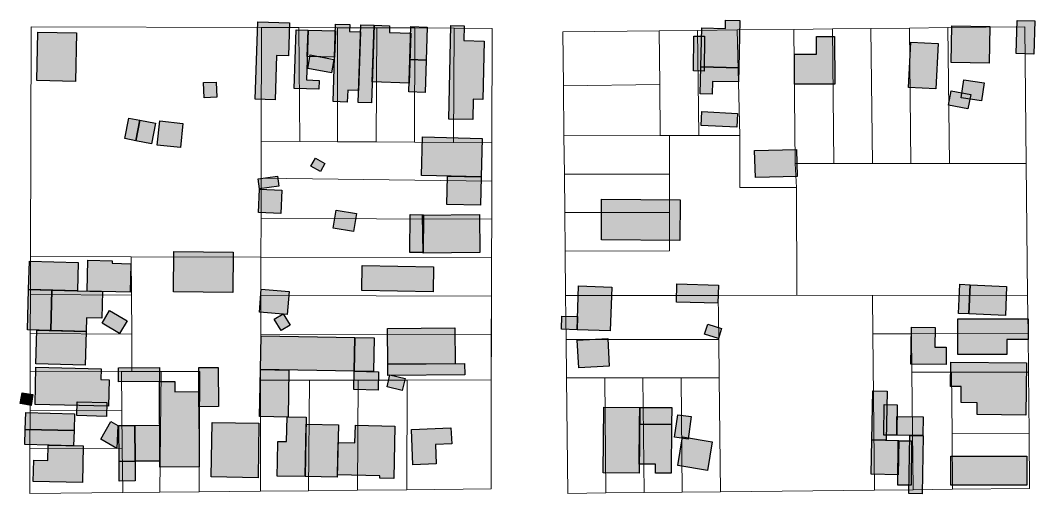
# Model space of a CAD drawing. Header units: millimetres. Extents: x -71 to 10084, y -63 to 6230.
# Drawn here: x 5574 to 5837.4, y 3160 to 3283.1 of the extents above; entities that cross this region are included whole.
import ezdxf

# ---------------------------------------------------------------- set-up
doc = ezdxf.new("R2010")
doc.units = ezdxf.units.MM
doc.layers.add('01. Manzanas Esc. Urbana', color=254, linetype='Continuous', lineweight=5, true_color=0xcccccc)
doc.layers.add('01. Parcelas Esc. Urbana', color=8, linetype='Continuous', lineweight=5, true_color=0x808080)
doc.layers.add('Edificaciones Pilar', color=50, linetype='Continuous')

msp = doc.modelspace()

# ---------------------------------------------------------------- hatches: boundary and pattern name
at = {"layer": 'Edificaciones Pilar', "transparency": 33554559}
for points in [[(5640.17, 3262.46), (5635.02, 3262.62), (5635.66, 3282.76), (5643.91, 3282.5), (5643.64, 3273.89), (5640.54, 3273.99), (5640.17, 3262.46)], [(5760.53, 3270.79), (5750.72, 3271.01), (5750.94, 3281.15), (5757.07, 3281.02), (5757.12, 3283.13), (5760.8, 3283.05), (5760.53, 3270.79)], [(5837.41, 3282.94), (5837.15, 3274.35), (5832.63, 3274.48), (5832.89, 3283.07), (5837.41, 3282.94)], [(5588.36, 3267.25), (5578.31, 3267.43), (5578.53, 3280.04), (5588.58, 3279.86), (5588.36, 3267.25)], [(5651.56, 3267.51), (5651.49, 3265.22), (5645.11, 3265.42), (5645.59, 3280.68), (5648.74, 3280.58), (5648.33, 3267.62), (5651.56, 3267.51)], [(5655.58, 3273.52), (5648.52, 3273.74), (5648.74, 3280.58), (5655.8, 3280.36), (5655.58, 3273.52)], [(5658.91, 3261.87), (5655.22, 3261.99), (5655.85, 3282.12), (5659.54, 3282), (5659.49, 3280.24), (5662.32, 3280.16), (5661.84, 3264.9), (5659.01, 3264.98), (5658.91, 3261.87)], [(5665.85, 3281.81), (5665.22, 3261.67), (5661.74, 3261.78), (5662.38, 3281.92), (5665.85, 3281.81)], [(5675.37, 3279.75), (5674.96, 3266.78), (5665.39, 3267.08), (5665.85, 3281.81), (5669.9, 3281.68), (5669.85, 3279.92), (5675.37, 3279.75)], [(5679.64, 3281.37), (5679.37, 3272.77), (5675.15, 3272.9), (5675.42, 3281.51), (5679.64, 3281.37)], [(5691.61, 3262.62), (5691.49, 3257.29), (5685.24, 3257.43), (5685.8, 3281.74), (5689.23, 3281.66), (5689.15, 3277.83), (5694.48, 3277.7), (5694.13, 3262.56), (5691.61, 3262.62)], [(5825.59, 3272), (5815.68, 3272.19), (5815.86, 3281.71), (5825.76, 3281.52), (5825.59, 3272)], [(5751.53, 3269.93), (5748.79, 3269.97), (5748.92, 3279), (5751.66, 3278.96), (5751.53, 3269.93)], [(5785.46, 3266.55), (5775.06, 3266.54), (5775.05, 3274.35), (5780.75, 3274.35), (5780.75, 3278.87), (5785.45, 3278.88), (5785.46, 3266.55)], [(5811.74, 3265.3), (5804.62, 3265.65), (5805.21, 3277.42), (5812.33, 3277.07), (5811.74, 3265.3)], [(5654.78, 3269.42), (5648.62, 3270.55), (5649.27, 3274.1), (5655.43, 3272.97), (5654.78, 3269.42)], [(5679.1, 3264.35), (5674.89, 3264.48), (5675.15, 3272.9), (5679.37, 3272.77), (5679.1, 3264.35)], [(5753.63, 3263.95), (5750.56, 3264.02), (5750.72, 3271.01), (5760.53, 3270.79), (5760.45, 3267.1), (5753.7, 3267.25), (5753.63, 3263.95)], [(5624.87, 3267.03), (5625.01, 3263.12), (5621.73, 3263), (5621.58, 3266.91), (5624.87, 3267.03)], [(5823.58, 3262.16), (5818.33, 3262.93), (5819.03, 3267.64), (5824.28, 3266.86), (5823.58, 3262.16)], [(5820.08, 3260.11), (5815.05, 3261.04), (5815.74, 3264.78), (5820.78, 3263.85), (5820.08, 3260.11)], [(5760.03, 3255.31), (5750.79, 3255.8), (5750.98, 3259.41), (5760.22, 3258.92), (5760.03, 3255.31)], [(5605.04, 3257.15), (5603.99, 3251.79), (5601.13, 3252.35), (5602.17, 3257.71), (5605.04, 3257.15)], [(5608.05, 3251), (5603.99, 3251.79), (5605.04, 3257.15), (5609.09, 3256.36), (5608.05, 3251)], [(5615.55, 3250.02), (5609.55, 3250.66), (5610.22, 3256.97), (5616.22, 3256.33), (5615.55, 3250.02)], [(5693.67, 3242.39), (5678.16, 3242.74), (5678.39, 3252.78), (5693.9, 3252.42), (5693.67, 3242.39)], [(5775.71, 3242.49), (5764.86, 3242.23), (5764.68, 3249.25), (5775.54, 3249.52), (5775.71, 3242.49)], [(5651.93, 3243.78), (5649.46, 3245.19), (5650.64, 3247.26), (5653.11, 3245.85), (5651.93, 3243.78)], [(5636.08, 3239.3), (5635.72, 3241.87), (5640.8, 3242.57), (5641.15, 3239.99), (5636.08, 3239.3)], [(5693.5, 3235.03), (5684.73, 3235.23), (5684.9, 3242.59), (5693.67, 3242.39), (5693.5, 3235.03)], [(5641.61, 3232.89), (5635.85, 3233.16), (5636.14, 3239.21), (5641.9, 3238.93), (5641.61, 3232.89)], [(5745.24, 3225.88), (5724.88, 3226.01), (5724.95, 3236.6), (5745.3, 3236.47), (5745.24, 3225.88)], [(5660.55, 3228.2), (5655.21, 3229.08), (5655.97, 3233.73), (5661.32, 3232.86), (5660.55, 3228.2)], [(5678.61, 3222.72), (5675.15, 3222.74), (5675.22, 3232.59), (5678.68, 3232.57), (5678.61, 3222.72)], [(5693.32, 3222.79), (5678.58, 3222.62), (5678.46, 3232.46), (5693.2, 3232.63), (5693.32, 3222.79)], [(5629.15, 3212.37), (5613.79, 3212.53), (5613.9, 3223.03), (5629.26, 3222.87), (5629.15, 3212.37)], [(5588.82, 3212.78), (5576.16, 3213.09), (5576.34, 3220.47), (5588.99, 3220.16), (5588.82, 3212.78)], [(5602.54, 3212.45), (5591.31, 3212.72), (5591.5, 3220.77), (5597.84, 3220.62), (5597.82, 3219.95), (5602.71, 3219.83), (5602.54, 3212.45)], [(5681.17, 3212.54), (5662.66, 3212.87), (5662.77, 3219.33), (5681.29, 3219), (5681.17, 3212.54)], [(5727.16, 3202.36), (5718.57, 3202.68), (5718.98, 3214.07), (5727.58, 3213.76), (5727.16, 3202.36)], [(5755.14, 3209.55), (5744.36, 3209.84), (5744.48, 3214.59), (5755.27, 3214.3), (5755.14, 3209.55)], [(5820.68, 3214.36), (5820.34, 3206.8), (5817.63, 3206.92), (5817.96, 3214.48), (5820.68, 3214.36)], [(5829.79, 3206.38), (5820.34, 3206.8), (5820.68, 3214.36), (5830.12, 3213.94), (5829.79, 3206.38)], [(5581.95, 3202.47), (5575.9, 3202.62), (5576.16, 3213.09), (5582.2, 3212.94), (5581.95, 3202.47)], [(5591.06, 3202.25), (5581.95, 3202.47), (5582.2, 3212.94), (5595.33, 3212.63), (5595.17, 3205.69), (5591.14, 3205.79), (5591.06, 3202.25)], [(5643.32, 3206.62), (5636.08, 3207.21), (5636.57, 3213.23), (5643.81, 3212.64), (5643.32, 3206.62)], [(5599.75, 3201.69), (5595.21, 3204.42), (5597.17, 3207.68), (5601.71, 3204.96), (5599.75, 3201.69)], [(5644.05, 3203.86), (5641.73, 3202.43), (5639.91, 3205.39), (5642.22, 3206.82), (5644.05, 3203.86)], [(5718.57, 3202.68), (5714.49, 3202.82), (5714.62, 3206.23), (5718.69, 3206.08), (5718.57, 3202.68)], [(5755.27, 3200.41), (5751.7, 3201.56), (5752.54, 3204.15), (5756.11, 3203), (5755.27, 3200.41)], [(5814.44, 3198.13), (5814.37, 3193.61), (5805.24, 3193.76), (5805.4, 3203.35), (5811.55, 3203.24), (5811.47, 3198.18), (5814.44, 3198.13)], [(5830.19, 3196.26), (5817.42, 3196.25), (5817.42, 3205.51), (5835.71, 3205.52), (5835.72, 3200.16), (5830.19, 3200.15), (5830.19, 3196.26)], [(5590.84, 3193.47), (5578.06, 3193.78), (5578.28, 3202.56), (5591.06, 3202.25), (5590.84, 3193.47)], [(5660.7, 3191.87), (5636.34, 3192.3), (5636.5, 3201.12), (5660.85, 3200.69), (5660.7, 3191.87)], [(5665.72, 3191.78), (5660.7, 3191.87), (5660.85, 3200.69), (5665.88, 3200.6), (5665.72, 3191.78)], [(5686.9, 3193.84), (5669.43, 3193.68), (5669.34, 3202.98), (5686.81, 3203.14), (5686.9, 3193.84)], [(5726.89, 3193.19), (5719, 3192.78), (5718.63, 3199.94), (5726.52, 3200.35), (5726.89, 3193.19)], [(5596.93, 3182.76), (5577.81, 3183.22), (5578.04, 3192.93), (5594.95, 3192.52), (5594.88, 3189.7), (5597.09, 3189.64), (5596.93, 3182.76)], [(5610.13, 3189.21), (5599.53, 3189.16), (5599.52, 3192.77), (5610.11, 3192.82), (5610.13, 3189.21)], [(5625.46, 3182.68), (5620.38, 3182.65), (5620.33, 3192.87), (5625.41, 3192.89), (5625.46, 3182.68)], [(5689.4, 3190.93), (5669.45, 3190.75), (5669.43, 3193.68), (5689.37, 3193.86), (5689.4, 3190.93)], [(5818.34, 3187.87), (5815.56, 3187.9), (5815.64, 3194.27), (5835.27, 3194.04), (5835.11, 3180.48), (5822.44, 3180.62), (5822.48, 3183.67), (5818.29, 3183.72), (5818.34, 3187.87)], [(5643.76, 3192.17), (5643.55, 3179.95), (5636.13, 3180.08), (5636.34, 3192.3), (5643.76, 3192.17)], [(5666.94, 3187), (5660.61, 3187.11), (5660.7, 3191.87), (5667.02, 3191.76), (5666.94, 3187)], [(5673.14, 3186.86), (5669.22, 3187.82), (5669.98, 3190.94), (5673.91, 3189.98), (5673.14, 3186.86)], [(5620.36, 3186.59), (5620.45, 3167), (5610.23, 3166.95), (5610.13, 3189.21), (5614.08, 3189.22), (5614.09, 3186.56), (5620.36, 3186.59)], [(5576.77, 3183), (5573.99, 3183.46), (5574.45, 3186.26), (5577.23, 3185.81), (5576.77, 3183)], [(5799.1, 3186.73), (5798.84, 3173.96), (5795.08, 3174.04), (5795.34, 3186.81), (5799.1, 3186.73)], [(5596.37, 3180.14), (5588.63, 3180.37), (5588.73, 3183.94), (5596.47, 3183.72), (5596.37, 3180.14)], [(5734.68, 3165.42), (5725.36, 3165.51), (5725.52, 3182.57), (5734.83, 3182.48), (5734.68, 3165.42)], [(5743.1, 3178.07), (5734.79, 3178.15), (5734.83, 3182.48), (5743.14, 3182.41), (5743.1, 3178.07)], [(5801.6, 3175.26), (5798.21, 3175.29), (5798.28, 3183.21), (5801.67, 3183.18), (5801.6, 3175.26)], [(5587.94, 3176.45), (5575.28, 3176.75), (5575.39, 3181.12), (5588.04, 3180.81), (5587.94, 3176.45)], [(5647.92, 3164.48), (5640.69, 3164.64), (5640.77, 3168.4), (5640.88, 3173.65), (5643.14, 3173.59), (5643.27, 3180.06), (5648.23, 3179.96), (5647.92, 3164.48)], [(5748.19, 3180.09), (5747.41, 3174.25), (5743.91, 3174.72), (5744.7, 3180.56), (5748.19, 3180.09)], [(5808.39, 3175.19), (5801.6, 3175.26), (5801.64, 3180.12), (5808.44, 3180.05), (5808.39, 3175.19)], [(5599.09, 3171.8), (5594.86, 3174.25), (5597.51, 3178.84), (5599.33, 3177.78), (5599.09, 3171.8)], [(5603.8, 3168.46), (5599.63, 3168.44), (5599.59, 3177.8), (5603.76, 3177.81), (5603.8, 3168.46)], [(5610.22, 3168.48), (5603.8, 3168.46), (5603.76, 3177.81), (5610.18, 3177.84), (5610.22, 3168.48)], [(5635.73, 3164.21), (5623.53, 3164.41), (5623.77, 3178.56), (5635.97, 3178.35), (5635.73, 3164.21)], [(5656.31, 3164.31), (5647.92, 3164.48), (5648.19, 3178.1), (5656.59, 3177.93), (5656.31, 3164.31)], [(5667.35, 3164.72), (5656.32, 3164.94), (5656.49, 3173.33), (5660.9, 3173.24), (5660.99, 3177.84), (5671.23, 3177.63), (5670.95, 3164.01), (5667.34, 3164.09), (5667.35, 3164.72)], [(5682, 3167.81), (5675.95, 3167.55), (5675.55, 3176.71), (5685.83, 3177.15), (5686.01, 3173.01), (5681.78, 3172.83), (5682, 3167.81)], [(5738.91, 3165.38), (5738.93, 3167.68), (5734.7, 3167.71), (5734.79, 3178.15), (5743.1, 3178.07), (5742.99, 3165.34), (5738.91, 3165.38)], [(5587.84, 3172.53), (5575.19, 3172.83), (5575.28, 3176.75), (5587.94, 3176.45), (5587.84, 3172.53)], [(5752.41, 3166.1), (5744.71, 3167.36), (5745.93, 3174.83), (5753.63, 3173.57), (5752.41, 3166.1)], [(5808.4, 3175.08), (5808.18, 3160.03), (5804.73, 3160.08), (5804.95, 3175.14), (5808.4, 3175.08)], [(5590.11, 3162.93), (5577.33, 3163.24), (5577.46, 3168.77), (5581.13, 3168.68), (5581.23, 3172.69), (5590.34, 3172.47), (5590.11, 3162.93)], [(5802.16, 3173.89), (5801.98, 3164.97), (5794.9, 3165.12), (5795.08, 3174.04), (5802.16, 3173.89)], [(5805.3, 3162.27), (5801.88, 3162.3), (5801.97, 3173.79), (5805.39, 3173.76), (5805.3, 3162.27)], [(5835.35, 3162.29), (5815.64, 3162.29), (5815.64, 3169.76), (5835.35, 3169.77), (5835.35, 3162.29)], [(5603.8, 3168.46), (5603.82, 3163.35), (5599.65, 3163.33), (5599.63, 3168.44), (5603.8, 3168.46)]]:
    msp.add_hatch(color=256, dxfattribs=at).paths.add_polyline_path(points, flags=0)

# ---------------------------------------------------------------- linework, layer by layer
at = {"layer": '01. Manzanas Esc. Urbana', "linetype": 'Continuous', "flags": 128}
for points in [[(5696.52, 3281), (5696.43, 3251.3), (5696.41, 3241.31), (5696.4, 3231.39), (5696.37, 3221.44), (5696.29, 3189.62), (5696.22, 3161.29), (5674.38, 3161.06), (5661.52, 3160.94), (5648.83, 3160.82), (5636.33, 3160.7), (5620.43, 3160.54), (5610.23, 3160.45), (5600.59, 3160.36), (5576.47, 3160.13), (5576.49, 3171.73), (5576.53, 3181.79), (5576.56, 3191.86), (5576.59, 3201.65), (5576.61, 3211.8), (5576.65, 3221.71), (5576.84, 3281.43), (5636.62, 3281.27), (5646.29, 3281.23), (5656.39, 3281.2), (5666.61, 3281.16), (5676.43, 3281.12), (5686.65, 3281.08), (5696.52, 3281)], [(5784.86, 3280.87), (5794.86, 3280.97), (5804.86, 3281.08), (5814.85, 3281.23), (5834.85, 3281.4), (5835.21, 3245.91), (5835.57, 3211.63), (5835.67, 3201.66), (5835.77, 3191.66), (5835.94, 3175.66), (5836.09, 3161.41), (5816.09, 3161.19), (5805.83, 3161.08), (5795.83, 3160.98), (5755.81, 3160.55), (5745.9, 3160.44), (5735.98, 3160.34), (5726.07, 3160.23), (5716.15, 3160.13), (5715.83, 3190.13), (5715.72, 3200.13), (5715.6, 3211.56), (5715.48, 3223.13), (5715.37, 3233.12), (5715.27, 3243.12), (5715.16, 3253.12), (5715.02, 3266.12), (5714.87, 3280.12), (5739.87, 3280.39), (5749.87, 3280.49), (5760.11, 3280.6), (5774.87, 3280.76), (5784.86, 3280.87)]]:
    msp.add_lwpolyline(points, close=True, dxfattribs=at)
at = {"layer": '01. Parcelas Esc. Urbana', "linetype": 'Continuous', "flags": 128}
for points in [[(5576.84, 3281.43), (5636.62, 3281.27), (5636.57, 3251.72), (5636.52, 3242.06), (5636.5, 3231.55), (5636.48, 3221.56), (5602.79, 3221.65), (5576.65, 3221.71), (5576.84, 3281.43)], [(5576.84, 3281.43), (5636.62, 3281.27), (5636.57, 3251.72), (5636.52, 3242.06), (5636.5, 3231.55), (5636.48, 3221.56), (5602.79, 3221.65), (5576.65, 3221.71), (5576.84, 3281.43)], [(5576.84, 3281.43), (5636.62, 3281.27), (5636.57, 3251.72), (5636.52, 3242.06), (5636.5, 3231.55), (5636.48, 3221.56), (5602.79, 3221.65), (5576.65, 3221.71), (5576.84, 3281.43)], [(5636.62, 3281.27), (5646.29, 3281.23), (5646.57, 3251.65), (5636.57, 3251.72), (5636.62, 3281.27)], [(5636.62, 3281.27), (5646.29, 3281.23), (5646.57, 3251.65), (5636.57, 3251.72), (5636.62, 3281.27)], [(5636.62, 3281.27), (5646.29, 3281.23), (5646.57, 3251.65), (5636.57, 3251.72), (5636.62, 3281.27)], [(5646.57, 3251.65), (5646.29, 3281.23), (5656.39, 3281.2), (5656.39, 3251.56), (5646.57, 3251.65)], [(5646.57, 3251.65), (5646.29, 3281.23), (5656.39, 3281.2), (5656.39, 3251.56), (5646.57, 3251.65)], [(5646.57, 3251.65), (5646.29, 3281.23), (5656.39, 3281.2), (5656.39, 3251.56), (5646.57, 3251.65)], [(5656.39, 3281.2), (5666.61, 3281.16), (5666.43, 3251.5), (5656.39, 3251.56), (5656.39, 3281.2)], [(5656.39, 3281.2), (5666.61, 3281.16), (5666.43, 3251.5), (5656.39, 3251.56), (5656.39, 3281.2)], [(5656.39, 3281.2), (5666.61, 3281.16), (5666.43, 3251.5), (5656.39, 3251.56), (5656.39, 3281.2)], [(5666.61, 3281.16), (5676.43, 3281.12), (5676.32, 3251.44), (5666.43, 3251.5), (5666.61, 3281.16)], [(5666.61, 3281.16), (5676.43, 3281.12), (5676.32, 3251.44), (5666.43, 3251.5), (5666.61, 3281.16)], [(5666.61, 3281.16), (5676.43, 3281.12), (5676.32, 3251.44), (5666.43, 3251.5), (5666.61, 3281.16)], [(5676.43, 3281.12), (5686.65, 3281.08), (5686.48, 3251.38), (5676.32, 3251.44), (5676.43, 3281.12)], [(5676.43, 3281.12), (5686.65, 3281.08), (5686.48, 3251.38), (5676.32, 3251.44), (5676.43, 3281.12)], [(5676.43, 3281.12), (5686.65, 3281.08), (5686.48, 3251.38), (5676.32, 3251.44), (5676.43, 3281.12)], [(5686.65, 3281.08), (5696.52, 3281), (5696.43, 3251.3), (5686.48, 3251.38), (5686.65, 3281.08)], [(5686.65, 3281.08), (5696.52, 3281), (5696.43, 3251.3), (5686.48, 3251.38), (5686.65, 3281.08)], [(5686.65, 3281.08), (5696.52, 3281), (5696.43, 3251.3), (5686.48, 3251.38), (5686.65, 3281.08)], [(5740.02, 3266.39), (5715.02, 3266.12), (5714.87, 3280.12), (5739.87, 3280.39), (5740.02, 3266.39)], [(5740.02, 3266.39), (5715.02, 3266.12), (5714.87, 3280.12), (5739.87, 3280.39), (5740.02, 3266.39)], [(5750.16, 3253.16), (5742.56, 3253.15), (5740.16, 3253.15), (5740.02, 3266.39), (5739.87, 3280.39), (5749.87, 3280.49), (5750.16, 3253.16)], [(5750.16, 3253.16), (5742.56, 3253.15), (5740.16, 3253.15), (5740.02, 3266.39), (5739.87, 3280.39), (5749.87, 3280.49), (5750.16, 3253.16)], [(5760.79, 3253.18), (5750.16, 3253.16), (5749.87, 3280.49), (5760.11, 3280.6), (5760.79, 3253.18)], [(5760.79, 3253.18), (5750.16, 3253.16), (5749.87, 3280.49), (5760.11, 3280.6), (5760.79, 3253.18)], [(5775.57, 3239.63), (5760.81, 3239.62), (5760.79, 3253.18), (5760.11, 3280.6), (5774.87, 3280.76), (5775.24, 3245.87), (5775.57, 3239.63)], [(5775.57, 3239.63), (5760.81, 3239.62), (5760.79, 3253.18), (5760.11, 3280.6), (5774.87, 3280.76), (5775.24, 3245.87), (5775.57, 3239.63)], [(5775.24, 3245.87), (5774.87, 3280.76), (5784.86, 3280.87), (5785.25, 3245.88), (5775.24, 3245.87)], [(5775.24, 3245.87), (5774.87, 3280.76), (5784.86, 3280.87), (5785.25, 3245.88), (5775.24, 3245.87)], [(5785.25, 3245.88), (5784.86, 3280.87), (5794.86, 3280.97), (5795.25, 3245.89), (5785.25, 3245.88)], [(5785.25, 3245.88), (5784.86, 3280.87), (5794.86, 3280.97), (5795.25, 3245.89), (5785.25, 3245.88)], [(5794.86, 3280.97), (5804.86, 3281.08), (5805.25, 3245.89), (5795.25, 3245.89), (5794.86, 3280.97)], [(5794.86, 3280.97), (5804.86, 3281.08), (5805.25, 3245.89), (5795.25, 3245.89), (5794.86, 3280.97)], [(5805.25, 3245.89), (5804.86, 3281.08), (5814.85, 3281.23), (5815.24, 3245.9), (5805.25, 3245.89)], [(5805.25, 3245.89), (5804.86, 3281.08), (5814.85, 3281.23), (5815.24, 3245.9), (5805.25, 3245.89)], [(5815.24, 3245.9), (5814.85, 3281.23), (5834.85, 3281.4), (5835.21, 3245.91), (5815.24, 3245.9)], [(5815.24, 3245.9), (5814.85, 3281.23), (5834.85, 3281.4), (5835.21, 3245.91), (5815.24, 3245.9)], [(5740.16, 3253.15), (5715.16, 3253.12), (5715.02, 3266.12), (5740.02, 3266.39), (5740.16, 3253.15)], [(5740.16, 3253.15), (5715.16, 3253.12), (5715.02, 3266.12), (5740.02, 3266.39), (5740.16, 3253.15)], [(5656.39, 3251.56), (5666.43, 3251.5), (5676.32, 3251.44), (5686.48, 3251.38), (5696.43, 3251.3), (5696.41, 3241.31), (5636.52, 3242.06), (5636.57, 3251.72), (5646.57, 3251.65), (5656.39, 3251.56)], [(5656.39, 3251.56), (5666.43, 3251.5), (5676.32, 3251.44), (5686.48, 3251.38), (5696.43, 3251.3), (5696.41, 3241.31), (5636.52, 3242.06), (5636.57, 3251.72), (5646.57, 3251.65), (5656.39, 3251.56)], [(5656.39, 3251.56), (5666.43, 3251.5), (5676.32, 3251.44), (5686.48, 3251.38), (5696.43, 3251.3), (5696.41, 3241.31), (5636.52, 3242.06), (5636.57, 3251.72), (5646.57, 3251.65), (5656.39, 3251.56)], [(5715.16, 3253.12), (5740.16, 3253.15), (5742.56, 3253.15), (5742.57, 3243.15), (5715.27, 3243.12), (5715.16, 3253.12)], [(5715.16, 3253.12), (5740.16, 3253.15), (5742.56, 3253.15), (5742.57, 3243.15), (5715.27, 3243.12), (5715.16, 3253.12)], [(5742.56, 3253.15), (5750.16, 3253.16), (5760.79, 3253.18), (5760.81, 3239.62), (5775.57, 3239.63), (5775.6, 3211.63), (5755.23, 3211.58), (5715.6, 3211.56), (5715.48, 3223.13), (5742.59, 3223.15), (5742.58, 3233.16), (5742.57, 3243.15), (5742.56, 3253.15)], [(5742.56, 3253.15), (5750.16, 3253.16), (5760.79, 3253.18), (5760.81, 3239.62), (5775.57, 3239.63), (5775.6, 3211.63), (5755.23, 3211.58), (5715.6, 3211.56), (5715.48, 3223.13), (5742.59, 3223.15), (5742.58, 3233.16), (5742.57, 3243.15), (5742.56, 3253.15)], [(5785.25, 3245.88), (5795.25, 3245.89), (5805.25, 3245.89), (5815.24, 3245.9), (5835.21, 3245.91), (5835.57, 3211.63), (5795.25, 3211.61), (5775.6, 3211.63), (5775.57, 3239.63), (5775.24, 3245.87), (5785.25, 3245.88)], [(5785.25, 3245.88), (5795.25, 3245.89), (5805.25, 3245.89), (5815.24, 3245.9), (5835.21, 3245.91), (5835.57, 3211.63), (5795.25, 3211.61), (5775.6, 3211.63), (5775.57, 3239.63), (5775.24, 3245.87), (5785.25, 3245.88)], [(5715.27, 3243.12), (5742.57, 3243.15), (5742.58, 3233.16), (5715.37, 3233.12), (5715.27, 3243.12)], [(5715.27, 3243.12), (5742.57, 3243.15), (5742.58, 3233.16), (5715.37, 3233.12), (5715.27, 3243.12)], [(5636.52, 3242.06), (5696.41, 3241.31), (5696.4, 3231.39), (5636.5, 3231.55), (5636.52, 3242.06)], [(5636.52, 3242.06), (5696.41, 3241.31), (5696.4, 3231.39), (5636.5, 3231.55), (5636.52, 3242.06)], [(5636.52, 3242.06), (5696.41, 3241.31), (5696.4, 3231.39), (5636.5, 3231.55), (5636.52, 3242.06)], [(5715.37, 3233.12), (5742.58, 3233.16), (5742.59, 3223.15), (5715.48, 3223.13), (5715.37, 3233.12)], [(5715.37, 3233.12), (5742.58, 3233.16), (5742.59, 3223.15), (5715.48, 3223.13), (5715.37, 3233.12)], [(5636.5, 3231.55), (5696.4, 3231.39), (5696.37, 3221.44), (5636.48, 3221.56), (5636.5, 3231.55)], [(5636.5, 3231.55), (5696.4, 3231.39), (5696.37, 3221.44), (5636.48, 3221.56), (5636.5, 3231.55)], [(5636.5, 3231.55), (5696.4, 3231.39), (5696.37, 3221.44), (5636.48, 3221.56), (5636.5, 3231.55)], [(5576.61, 3211.8), (5576.65, 3221.71), (5602.79, 3221.65), (5602.86, 3211.63), (5576.61, 3211.8)], [(5576.61, 3211.8), (5576.65, 3221.71), (5602.79, 3221.65), (5602.86, 3211.63), (5576.61, 3211.8)], [(5576.61, 3211.8), (5576.65, 3221.71), (5602.79, 3221.65), (5602.86, 3211.63), (5576.61, 3211.8)], [(5602.86, 3211.63), (5602.79, 3221.65), (5636.48, 3221.56), (5636.45, 3211.56), (5636.43, 3201.56), (5636.4, 3189.54), (5636.33, 3160.7), (5620.43, 3160.54), (5620.62, 3191.77), (5610.54, 3191.78), (5602.98, 3191.8), (5602.92, 3201.53), (5602.86, 3211.63)], [(5602.86, 3211.63), (5602.79, 3221.65), (5636.48, 3221.56), (5636.45, 3211.56), (5636.43, 3201.56), (5636.4, 3189.54), (5636.33, 3160.7), (5620.43, 3160.54), (5620.62, 3191.77), (5610.54, 3191.78), (5602.98, 3191.8), (5602.92, 3201.53), (5602.86, 3211.63)], [(5602.86, 3211.63), (5602.79, 3221.65), (5636.48, 3221.56), (5636.45, 3211.56), (5636.43, 3201.56), (5636.4, 3189.54), (5636.33, 3160.7), (5620.43, 3160.54), (5620.62, 3191.77), (5610.54, 3191.78), (5602.98, 3191.8), (5602.92, 3201.53), (5602.86, 3211.63)], [(5636.45, 3211.56), (5636.48, 3221.56), (5696.37, 3221.44), (5696.35, 3211.44), (5636.45, 3211.56)], [(5636.45, 3211.56), (5636.48, 3221.56), (5696.37, 3221.44), (5696.35, 3211.44), (5636.45, 3211.56)], [(5636.45, 3211.56), (5636.48, 3221.56), (5696.37, 3221.44), (5696.35, 3211.44), (5636.45, 3211.56)], [(5576.61, 3211.8), (5602.86, 3211.63), (5602.92, 3201.53), (5576.59, 3201.65), (5576.61, 3211.8)], [(5576.61, 3211.8), (5602.86, 3211.63), (5602.92, 3201.53), (5576.59, 3201.65), (5576.61, 3211.8)], [(5576.61, 3211.8), (5602.86, 3211.63), (5602.92, 3201.53), (5576.59, 3201.65), (5576.61, 3211.8)], [(5636.45, 3211.56), (5696.35, 3211.44), (5696.32, 3201.44), (5636.43, 3201.56), (5636.45, 3211.56)], [(5636.45, 3211.56), (5696.35, 3211.44), (5696.32, 3201.44), (5636.43, 3201.56), (5636.45, 3211.56)], [(5636.45, 3211.56), (5696.35, 3211.44), (5696.32, 3201.44), (5636.43, 3201.56), (5636.45, 3211.56)], [(5755.36, 3200.15), (5715.72, 3200.13), (5715.6, 3211.56), (5755.23, 3211.58), (5755.36, 3200.15)], [(5755.36, 3200.15), (5715.72, 3200.13), (5715.6, 3211.56), (5755.23, 3211.58), (5755.36, 3200.15)], [(5755.23, 3211.58), (5775.6, 3211.63), (5795.25, 3211.61), (5795.37, 3201.61), (5795.83, 3160.98), (5755.81, 3160.55), (5755.47, 3190.15), (5755.36, 3200.15), (5755.23, 3211.58)], [(5755.23, 3211.58), (5775.6, 3211.63), (5795.25, 3211.61), (5795.37, 3201.61), (5795.83, 3160.98), (5755.81, 3160.55), (5755.47, 3190.15), (5755.36, 3200.15), (5755.23, 3211.58)], [(5835.57, 3211.63), (5835.67, 3201.66), (5805.37, 3201.62), (5795.37, 3201.61), (5795.25, 3211.61), (5835.57, 3211.63)], [(5835.57, 3211.63), (5835.67, 3201.66), (5805.37, 3201.62), (5795.37, 3201.61), (5795.25, 3211.61), (5835.57, 3211.63)], [(5576.59, 3201.65), (5602.92, 3201.53), (5602.98, 3191.8), (5600.3, 3191.79), (5576.56, 3191.86), (5576.59, 3201.65)], [(5576.59, 3201.65), (5602.92, 3201.53), (5602.98, 3191.8), (5600.3, 3191.79), (5576.56, 3191.86), (5576.59, 3201.65)], [(5576.59, 3201.65), (5602.92, 3201.53), (5602.98, 3191.8), (5600.3, 3191.79), (5576.56, 3191.86), (5576.59, 3201.65)], [(5636.43, 3201.56), (5696.32, 3201.44), (5696.29, 3189.62), (5674.48, 3189.6), (5661.75, 3189.58), (5649.09, 3189.55), (5636.4, 3189.54), (5636.43, 3201.56)], [(5636.43, 3201.56), (5696.32, 3201.44), (5696.29, 3189.62), (5674.48, 3189.6), (5661.75, 3189.58), (5649.09, 3189.55), (5636.4, 3189.54), (5636.43, 3201.56)], [(5636.43, 3201.56), (5696.32, 3201.44), (5696.29, 3189.62), (5674.48, 3189.6), (5661.75, 3189.58), (5649.09, 3189.55), (5636.4, 3189.54), (5636.43, 3201.56)], [(5795.37, 3201.61), (5805.37, 3201.62), (5805.48, 3191.62), (5805.83, 3161.08), (5795.83, 3160.98), (5795.37, 3201.61)], [(5795.37, 3201.61), (5805.37, 3201.62), (5805.48, 3191.62), (5805.83, 3161.08), (5795.83, 3160.98), (5795.37, 3201.61)], [(5835.77, 3191.66), (5815.77, 3191.64), (5805.48, 3191.62), (5805.37, 3201.62), (5835.67, 3201.66), (5835.77, 3191.66)], [(5835.77, 3191.66), (5815.77, 3191.64), (5805.48, 3191.62), (5805.37, 3201.62), (5835.67, 3201.66), (5835.77, 3191.66)], [(5755.47, 3190.15), (5745.56, 3190.14), (5735.65, 3190.14), (5725.74, 3190.13), (5715.83, 3190.13), (5715.72, 3200.13), (5755.36, 3200.15), (5755.47, 3190.15)], [(5755.47, 3190.15), (5745.56, 3190.14), (5735.65, 3190.14), (5725.74, 3190.13), (5715.83, 3190.13), (5715.72, 3200.13), (5755.36, 3200.15), (5755.47, 3190.15)], [(5576.53, 3181.79), (5576.56, 3191.86), (5600.3, 3191.79), (5600.39, 3181.63), (5576.53, 3181.79)], [(5576.53, 3181.79), (5576.56, 3191.86), (5600.3, 3191.79), (5600.39, 3181.63), (5576.53, 3181.79)], [(5576.53, 3181.79), (5576.56, 3191.86), (5600.3, 3191.79), (5600.39, 3181.63), (5576.53, 3181.79)], [(5600.59, 3160.36), (5600.47, 3171.87), (5600.39, 3181.63), (5600.3, 3191.79), (5602.98, 3191.8), (5610.54, 3191.78), (5610.23, 3160.45), (5600.59, 3160.36)], [(5600.59, 3160.36), (5600.47, 3171.87), (5600.39, 3181.63), (5600.3, 3191.79), (5602.98, 3191.8), (5610.54, 3191.78), (5610.23, 3160.45), (5600.59, 3160.36)], [(5600.59, 3160.36), (5600.47, 3171.87), (5600.39, 3181.63), (5600.3, 3191.79), (5602.98, 3191.8), (5610.54, 3191.78), (5610.23, 3160.45), (5600.59, 3160.36)], [(5610.23, 3160.45), (5610.54, 3191.78), (5620.62, 3191.77), (5620.43, 3160.54), (5610.23, 3160.45)], [(5610.23, 3160.45), (5610.54, 3191.78), (5620.62, 3191.77), (5620.43, 3160.54), (5610.23, 3160.45)], [(5610.23, 3160.45), (5610.54, 3191.78), (5620.62, 3191.77), (5620.43, 3160.54), (5610.23, 3160.45)], [(5716.15, 3160.13), (5715.83, 3190.13), (5725.74, 3190.13), (5726.07, 3160.23), (5716.15, 3160.13)], [(5716.15, 3160.13), (5715.83, 3190.13), (5725.74, 3190.13), (5726.07, 3160.23), (5716.15, 3160.13)], [(5726.07, 3160.23), (5725.74, 3190.13), (5735.65, 3190.14), (5735.98, 3160.34), (5726.07, 3160.23)], [(5726.07, 3160.23), (5725.74, 3190.13), (5735.65, 3190.14), (5735.98, 3160.34), (5726.07, 3160.23)], [(5735.98, 3160.34), (5735.65, 3190.14), (5745.56, 3190.14), (5745.9, 3160.44), (5735.98, 3160.34)], [(5735.98, 3160.34), (5735.65, 3190.14), (5745.56, 3190.14), (5745.9, 3160.44), (5735.98, 3160.34)], [(5745.9, 3160.44), (5745.56, 3190.14), (5755.47, 3190.15), (5755.81, 3160.55), (5745.9, 3160.44)], [(5745.9, 3160.44), (5745.56, 3190.14), (5755.47, 3190.15), (5755.81, 3160.55), (5745.9, 3160.44)], [(5805.83, 3161.08), (5805.48, 3191.62), (5815.77, 3191.64), (5815.94, 3175.64), (5816.09, 3161.19), (5805.83, 3161.08)], [(5805.83, 3161.08), (5805.48, 3191.62), (5815.77, 3191.64), (5815.94, 3175.64), (5816.09, 3161.19), (5805.83, 3161.08)], [(5835.94, 3175.66), (5815.94, 3175.64), (5815.77, 3191.64), (5835.77, 3191.66), (5835.94, 3175.66)], [(5835.94, 3175.66), (5815.94, 3175.64), (5815.77, 3191.64), (5835.77, 3191.66), (5835.94, 3175.66)], [(5636.4, 3189.54), (5649.09, 3189.55), (5648.83, 3160.82), (5636.33, 3160.7), (5636.4, 3189.54)], [(5636.4, 3189.54), (5649.09, 3189.55), (5648.83, 3160.82), (5636.33, 3160.7), (5636.4, 3189.54)], [(5636.4, 3189.54), (5649.09, 3189.55), (5648.83, 3160.82), (5636.33, 3160.7), (5636.4, 3189.54)], [(5649.09, 3189.55), (5661.75, 3189.58), (5661.52, 3160.94), (5648.83, 3160.82), (5649.09, 3189.55)], [(5649.09, 3189.55), (5661.75, 3189.58), (5661.52, 3160.94), (5648.83, 3160.82), (5649.09, 3189.55)], [(5649.09, 3189.55), (5661.75, 3189.58), (5661.52, 3160.94), (5648.83, 3160.82), (5649.09, 3189.55)], [(5661.75, 3189.58), (5674.48, 3189.6), (5674.38, 3161.06), (5661.52, 3160.94), (5661.75, 3189.58)], [(5661.75, 3189.58), (5674.48, 3189.6), (5674.38, 3161.06), (5661.52, 3160.94), (5661.75, 3189.58)], [(5661.75, 3189.58), (5674.48, 3189.6), (5674.38, 3161.06), (5661.52, 3160.94), (5661.75, 3189.58)], [(5674.48, 3189.6), (5696.29, 3189.62), (5696.22, 3161.29), (5674.38, 3161.06), (5674.48, 3189.6)], [(5674.48, 3189.6), (5696.29, 3189.62), (5696.22, 3161.29), (5674.38, 3161.06), (5674.48, 3189.6)], [(5674.48, 3189.6), (5696.29, 3189.62), (5696.22, 3161.29), (5674.38, 3161.06), (5674.48, 3189.6)], [(5576.53, 3181.79), (5600.39, 3181.63), (5600.47, 3171.87), (5576.49, 3171.73), (5576.53, 3181.79)], [(5576.53, 3181.79), (5600.39, 3181.63), (5600.47, 3171.87), (5576.49, 3171.73), (5576.53, 3181.79)], [(5576.53, 3181.79), (5600.39, 3181.63), (5600.47, 3171.87), (5576.49, 3171.73), (5576.53, 3181.79)], [(5816.09, 3161.19), (5815.94, 3175.64), (5835.94, 3175.66), (5836.09, 3161.41), (5816.09, 3161.19)], [(5816.09, 3161.19), (5815.94, 3175.64), (5835.94, 3175.66), (5836.09, 3161.41), (5816.09, 3161.19)], [(5576.47, 3160.13), (5576.49, 3171.73), (5600.47, 3171.87), (5600.59, 3160.36), (5576.47, 3160.13)], [(5576.47, 3160.13), (5576.49, 3171.73), (5600.47, 3171.87), (5600.59, 3160.36), (5576.47, 3160.13)], [(5576.47, 3160.13), (5576.49, 3171.73), (5600.47, 3171.87), (5600.59, 3160.36), (5576.47, 3160.13)]]:
    msp.add_lwpolyline(points, close=True, dxfattribs=at)
at = {"layer": 'Edificaciones Pilar', "linetype": 'Continuous', "flags": 128}
for points in [[(5640.17, 3262.46), (5635.02, 3262.62), (5635.66, 3282.76), (5643.91, 3282.5), (5643.64, 3273.89), (5640.54, 3273.99), (5640.17, 3262.46)], [(5760.53, 3270.79), (5750.72, 3271.01), (5750.94, 3281.15), (5757.07, 3281.02), (5757.12, 3283.13), (5760.8, 3283.05), (5760.53, 3270.79)], [(5837.41, 3282.94), (5837.15, 3274.35), (5832.63, 3274.48), (5832.89, 3283.07), (5837.41, 3282.94)], [(5588.36, 3267.25), (5578.31, 3267.43), (5578.53, 3280.04), (5588.58, 3279.86), (5588.36, 3267.25)], [(5651.56, 3267.51), (5651.49, 3265.22), (5645.11, 3265.42), (5645.59, 3280.68), (5648.74, 3280.58), (5648.33, 3267.62), (5651.56, 3267.51)], [(5655.58, 3273.52), (5648.52, 3273.74), (5648.74, 3280.58), (5655.8, 3280.36), (5655.58, 3273.52)], [(5658.91, 3261.87), (5655.22, 3261.99), (5655.85, 3282.12), (5659.54, 3282), (5659.49, 3280.24), (5662.32, 3280.16), (5661.84, 3264.9), (5659.01, 3264.98), (5658.91, 3261.87)], [(5665.85, 3281.81), (5665.22, 3261.67), (5661.74, 3261.78), (5662.38, 3281.92), (5665.85, 3281.81)], [(5675.37, 3279.75), (5674.96, 3266.78), (5665.39, 3267.08), (5665.85, 3281.81), (5669.9, 3281.68), (5669.85, 3279.92), (5675.37, 3279.75)], [(5679.64, 3281.37), (5679.37, 3272.77), (5675.15, 3272.9), (5675.42, 3281.51), (5679.64, 3281.37)], [(5691.61, 3262.62), (5691.49, 3257.29), (5685.24, 3257.43), (5685.8, 3281.74), (5689.23, 3281.66), (5689.15, 3277.83), (5694.48, 3277.7), (5694.13, 3262.56), (5691.61, 3262.62)], [(5825.59, 3272), (5815.68, 3272.19), (5815.86, 3281.71), (5825.76, 3281.52), (5825.59, 3272)], [(5751.53, 3269.93), (5748.79, 3269.97), (5748.92, 3279), (5751.66, 3278.96), (5751.53, 3269.93)], [(5785.46, 3266.55), (5775.06, 3266.54), (5775.05, 3274.35), (5780.75, 3274.35), (5780.75, 3278.87), (5785.45, 3278.88), (5785.46, 3266.55)], [(5811.74, 3265.3), (5804.62, 3265.65), (5805.21, 3277.42), (5812.33, 3277.07), (5811.74, 3265.3)], [(5654.78, 3269.42), (5648.62, 3270.55), (5649.27, 3274.1), (5655.43, 3272.97), (5654.78, 3269.42)], [(5679.1, 3264.35), (5674.89, 3264.48), (5675.15, 3272.9), (5679.37, 3272.77), (5679.1, 3264.35)], [(5753.63, 3263.95), (5750.56, 3264.02), (5750.72, 3271.01), (5760.53, 3270.79), (5760.45, 3267.1), (5753.7, 3267.25), (5753.63, 3263.95)], [(5624.87, 3267.03), (5625.01, 3263.12), (5621.73, 3263), (5621.58, 3266.91), (5624.87, 3267.03)], [(5823.58, 3262.16), (5818.33, 3262.93), (5819.03, 3267.64), (5824.28, 3266.86), (5823.58, 3262.16)], [(5820.08, 3260.11), (5815.05, 3261.04), (5815.74, 3264.78), (5820.78, 3263.85), (5820.08, 3260.11)], [(5760.03, 3255.31), (5750.79, 3255.8), (5750.98, 3259.41), (5760.22, 3258.92), (5760.03, 3255.31)], [(5605.04, 3257.15), (5603.99, 3251.79), (5601.13, 3252.35), (5602.17, 3257.71), (5605.04, 3257.15)], [(5608.05, 3251), (5603.99, 3251.79), (5605.04, 3257.15), (5609.09, 3256.36), (5608.05, 3251)], [(5615.55, 3250.02), (5609.55, 3250.66), (5610.22, 3256.97), (5616.22, 3256.33), (5615.55, 3250.02)], [(5693.67, 3242.39), (5678.16, 3242.74), (5678.39, 3252.78), (5693.9, 3252.42), (5693.67, 3242.39)], [(5775.71, 3242.49), (5764.86, 3242.23), (5764.68, 3249.25), (5775.54, 3249.52), (5775.71, 3242.49)], [(5651.93, 3243.78), (5649.46, 3245.19), (5650.64, 3247.26), (5653.11, 3245.85), (5651.93, 3243.78)], [(5636.08, 3239.3), (5635.72, 3241.87), (5640.8, 3242.57), (5641.15, 3239.99), (5636.08, 3239.3)], [(5693.5, 3235.03), (5684.73, 3235.23), (5684.9, 3242.59), (5693.67, 3242.39), (5693.5, 3235.03)], [(5641.61, 3232.89), (5635.85, 3233.16), (5636.14, 3239.21), (5641.9, 3238.93), (5641.61, 3232.89)], [(5745.24, 3225.88), (5724.88, 3226.01), (5724.95, 3236.6), (5745.3, 3236.47), (5745.24, 3225.88)], [(5660.55, 3228.2), (5655.21, 3229.08), (5655.97, 3233.73), (5661.32, 3232.86), (5660.55, 3228.2)], [(5678.61, 3222.72), (5675.15, 3222.74), (5675.22, 3232.59), (5678.68, 3232.57), (5678.61, 3222.72)], [(5693.32, 3222.79), (5678.58, 3222.62), (5678.46, 3232.46), (5693.2, 3232.63), (5693.32, 3222.79)], [(5629.15, 3212.37), (5613.79, 3212.53), (5613.9, 3223.03), (5629.26, 3222.87), (5629.15, 3212.37)], [(5588.82, 3212.78), (5576.16, 3213.09), (5576.34, 3220.47), (5588.99, 3220.16), (5588.82, 3212.78)], [(5602.54, 3212.45), (5591.31, 3212.72), (5591.5, 3220.77), (5597.84, 3220.62), (5597.82, 3219.95), (5602.71, 3219.83), (5602.54, 3212.45)], [(5681.17, 3212.54), (5662.66, 3212.87), (5662.77, 3219.33), (5681.29, 3219), (5681.17, 3212.54)], [(5727.16, 3202.36), (5718.57, 3202.68), (5718.98, 3214.07), (5727.58, 3213.76), (5727.16, 3202.36)], [(5755.14, 3209.55), (5744.36, 3209.84), (5744.48, 3214.59), (5755.27, 3214.3), (5755.14, 3209.55)], [(5820.68, 3214.36), (5820.34, 3206.8), (5817.63, 3206.92), (5817.96, 3214.48), (5820.68, 3214.36)], [(5829.79, 3206.38), (5820.34, 3206.8), (5820.68, 3214.36), (5830.12, 3213.94), (5829.79, 3206.38)], [(5581.95, 3202.47), (5575.9, 3202.62), (5576.16, 3213.09), (5582.2, 3212.94), (5581.95, 3202.47)], [(5591.06, 3202.25), (5581.95, 3202.47), (5582.2, 3212.94), (5595.33, 3212.63), (5595.17, 3205.69), (5591.14, 3205.79), (5591.06, 3202.25)], [(5643.32, 3206.62), (5636.08, 3207.21), (5636.57, 3213.23), (5643.81, 3212.64), (5643.32, 3206.62)], [(5599.75, 3201.69), (5595.21, 3204.42), (5597.17, 3207.68), (5601.71, 3204.96), (5599.75, 3201.69)], [(5644.05, 3203.86), (5641.73, 3202.43), (5639.91, 3205.39), (5642.22, 3206.82), (5644.05, 3203.86)], [(5718.57, 3202.68), (5714.49, 3202.82), (5714.62, 3206.23), (5718.69, 3206.08), (5718.57, 3202.68)], [(5755.27, 3200.41), (5751.7, 3201.56), (5752.54, 3204.15), (5756.11, 3203), (5755.27, 3200.41)], [(5814.44, 3198.13), (5814.37, 3193.61), (5805.24, 3193.76), (5805.4, 3203.35), (5811.55, 3203.24), (5811.47, 3198.18), (5814.44, 3198.13)], [(5830.19, 3196.26), (5817.42, 3196.25), (5817.42, 3205.51), (5835.71, 3205.52), (5835.72, 3200.16), (5830.19, 3200.15), (5830.19, 3196.26)], [(5590.84, 3193.47), (5578.06, 3193.78), (5578.28, 3202.56), (5591.06, 3202.25), (5590.84, 3193.47)], [(5660.7, 3191.87), (5636.34, 3192.3), (5636.5, 3201.12), (5660.85, 3200.69), (5660.7, 3191.87)], [(5665.72, 3191.78), (5660.7, 3191.87), (5660.85, 3200.69), (5665.88, 3200.6), (5665.72, 3191.78)], [(5686.9, 3193.84), (5669.43, 3193.68), (5669.34, 3202.98), (5686.81, 3203.14), (5686.9, 3193.84)], [(5726.89, 3193.19), (5719, 3192.78), (5718.63, 3199.94), (5726.52, 3200.35), (5726.89, 3193.19)], [(5596.93, 3182.76), (5577.81, 3183.22), (5578.04, 3192.93), (5594.95, 3192.52), (5594.88, 3189.7), (5597.09, 3189.64), (5596.93, 3182.76)], [(5610.13, 3189.21), (5599.53, 3189.16), (5599.52, 3192.77), (5610.11, 3192.82), (5610.13, 3189.21)], [(5625.46, 3182.68), (5620.38, 3182.65), (5620.33, 3192.87), (5625.41, 3192.89), (5625.46, 3182.68)], [(5689.4, 3190.93), (5669.45, 3190.75), (5669.43, 3193.68), (5689.37, 3193.86), (5689.4, 3190.93)], [(5818.34, 3187.87), (5815.56, 3187.9), (5815.64, 3194.27), (5835.27, 3194.04), (5835.11, 3180.48), (5822.44, 3180.62), (5822.48, 3183.67), (5818.29, 3183.72), (5818.34, 3187.87)], [(5643.76, 3192.17), (5643.55, 3179.95), (5636.13, 3180.08), (5636.34, 3192.3), (5643.76, 3192.17)], [(5666.94, 3187), (5660.61, 3187.11), (5660.7, 3191.87), (5667.02, 3191.76), (5666.94, 3187)], [(5673.14, 3186.86), (5669.22, 3187.82), (5669.98, 3190.94), (5673.91, 3189.98), (5673.14, 3186.86)], [(5620.36, 3186.59), (5620.45, 3167), (5610.23, 3166.95), (5610.13, 3189.21), (5614.08, 3189.22), (5614.09, 3186.56), (5620.36, 3186.59)], [(5576.77, 3183), (5573.99, 3183.46), (5574.45, 3186.26), (5577.23, 3185.81), (5576.77, 3183)], [(5799.1, 3186.73), (5798.84, 3173.96), (5795.08, 3174.04), (5795.34, 3186.81), (5799.1, 3186.73)], [(5596.37, 3180.14), (5588.63, 3180.37), (5588.73, 3183.94), (5596.47, 3183.72), (5596.37, 3180.14)], [(5734.68, 3165.42), (5725.36, 3165.51), (5725.52, 3182.57), (5734.83, 3182.48), (5734.68, 3165.42)], [(5743.1, 3178.07), (5734.79, 3178.15), (5734.83, 3182.48), (5743.14, 3182.41), (5743.1, 3178.07)], [(5801.6, 3175.26), (5798.21, 3175.29), (5798.28, 3183.21), (5801.67, 3183.18), (5801.6, 3175.26)], [(5587.94, 3176.45), (5575.28, 3176.75), (5575.39, 3181.12), (5588.04, 3180.81), (5587.94, 3176.45)], [(5647.92, 3164.48), (5640.69, 3164.64), (5640.77, 3168.4), (5640.88, 3173.65), (5643.14, 3173.59), (5643.27, 3180.06), (5648.23, 3179.96), (5647.92, 3164.48)], [(5748.19, 3180.09), (5747.41, 3174.25), (5743.91, 3174.72), (5744.7, 3180.56), (5748.19, 3180.09)], [(5808.39, 3175.19), (5801.6, 3175.26), (5801.64, 3180.12), (5808.44, 3180.05), (5808.39, 3175.19)], [(5599.09, 3171.8), (5594.86, 3174.25), (5597.51, 3178.84), (5599.33, 3177.78), (5599.09, 3171.8)], [(5603.8, 3168.46), (5599.63, 3168.44), (5599.59, 3177.8), (5603.76, 3177.81), (5603.8, 3168.46)], [(5610.22, 3168.48), (5603.8, 3168.46), (5603.76, 3177.81), (5610.18, 3177.84), (5610.22, 3168.48)], [(5635.73, 3164.21), (5623.53, 3164.41), (5623.77, 3178.56), (5635.97, 3178.35), (5635.73, 3164.21)], [(5656.31, 3164.31), (5647.92, 3164.48), (5648.19, 3178.1), (5656.59, 3177.93), (5656.31, 3164.31)], [(5667.35, 3164.72), (5656.32, 3164.94), (5656.49, 3173.33), (5660.9, 3173.24), (5660.99, 3177.84), (5671.23, 3177.63), (5670.95, 3164.01), (5667.34, 3164.09), (5667.35, 3164.72)], [(5682, 3167.81), (5675.95, 3167.55), (5675.55, 3176.71), (5685.83, 3177.15), (5686.01, 3173.01), (5681.78, 3172.83), (5682, 3167.81)], [(5738.91, 3165.38), (5738.93, 3167.68), (5734.7, 3167.71), (5734.79, 3178.15), (5743.1, 3178.07), (5742.99, 3165.34), (5738.91, 3165.38)], [(5587.84, 3172.53), (5575.19, 3172.83), (5575.28, 3176.75), (5587.94, 3176.45), (5587.84, 3172.53)], [(5752.41, 3166.1), (5744.71, 3167.36), (5745.93, 3174.83), (5753.63, 3173.57), (5752.41, 3166.1)], [(5808.4, 3175.08), (5808.18, 3160.03), (5804.73, 3160.08), (5804.95, 3175.14), (5808.4, 3175.08)], [(5590.11, 3162.93), (5577.33, 3163.24), (5577.46, 3168.77), (5581.13, 3168.68), (5581.23, 3172.69), (5590.34, 3172.47), (5590.11, 3162.93)], [(5802.16, 3173.89), (5801.98, 3164.97), (5794.9, 3165.12), (5795.08, 3174.04), (5802.16, 3173.89)], [(5805.3, 3162.27), (5801.88, 3162.3), (5801.97, 3173.79), (5805.39, 3173.76), (5805.3, 3162.27)], [(5835.35, 3162.29), (5815.64, 3162.29), (5815.64, 3169.76), (5835.35, 3169.77), (5835.35, 3162.29)], [(5603.8, 3168.46), (5603.82, 3163.35), (5599.65, 3163.33), (5599.63, 3168.44), (5603.8, 3168.46)]]:
    msp.add_lwpolyline(points, close=True, dxfattribs=at)

doc.saveas('drawing.dxf')
